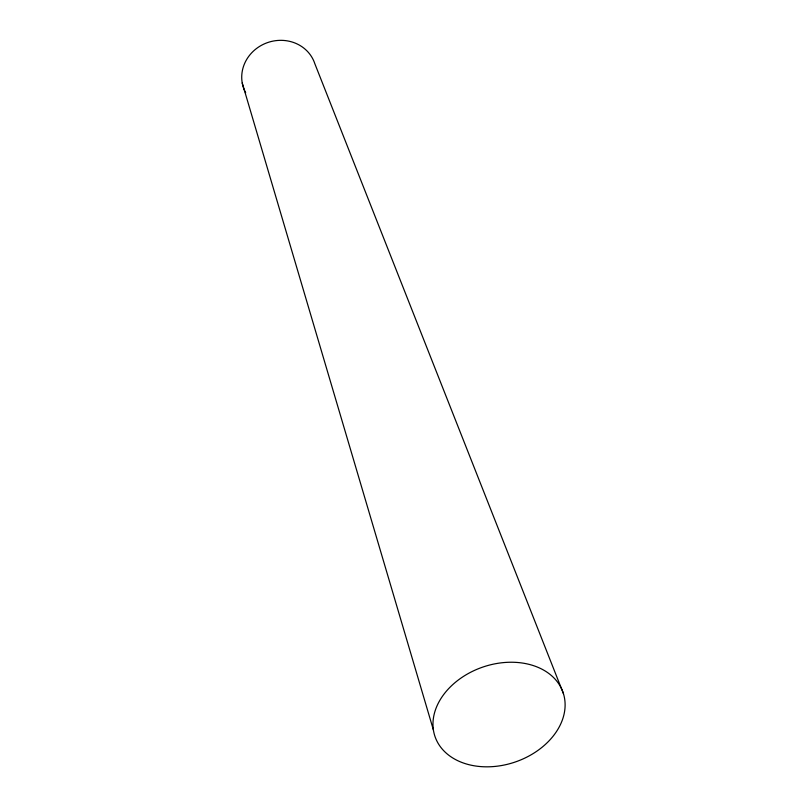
<?xml version="1.0" encoding="UTF-8"?>
<svg xmlns="http://www.w3.org/2000/svg" width="807" height="807" viewBox="0 0 807 807"><rect width="100%" height="100%" fill="white"/><g stroke="black" fill="none" stroke-linecap="round" stroke-linejoin="round"><path stroke-width="1.21" d="M563.417 693.576A67.707 50.155 -19 0 0 453.978 683.519A67.707 50.155 -19 0 0 479.741 766.509A67.707 50.155 -19 0 0 563.417 693.576L314.861 63.783A37.657 34.933 -19 0 0 265.231 43.487A37.657 34.933 -19 0 0 245.691 92.805M242.231 82.98L433.42 729.992"/></g></svg>
